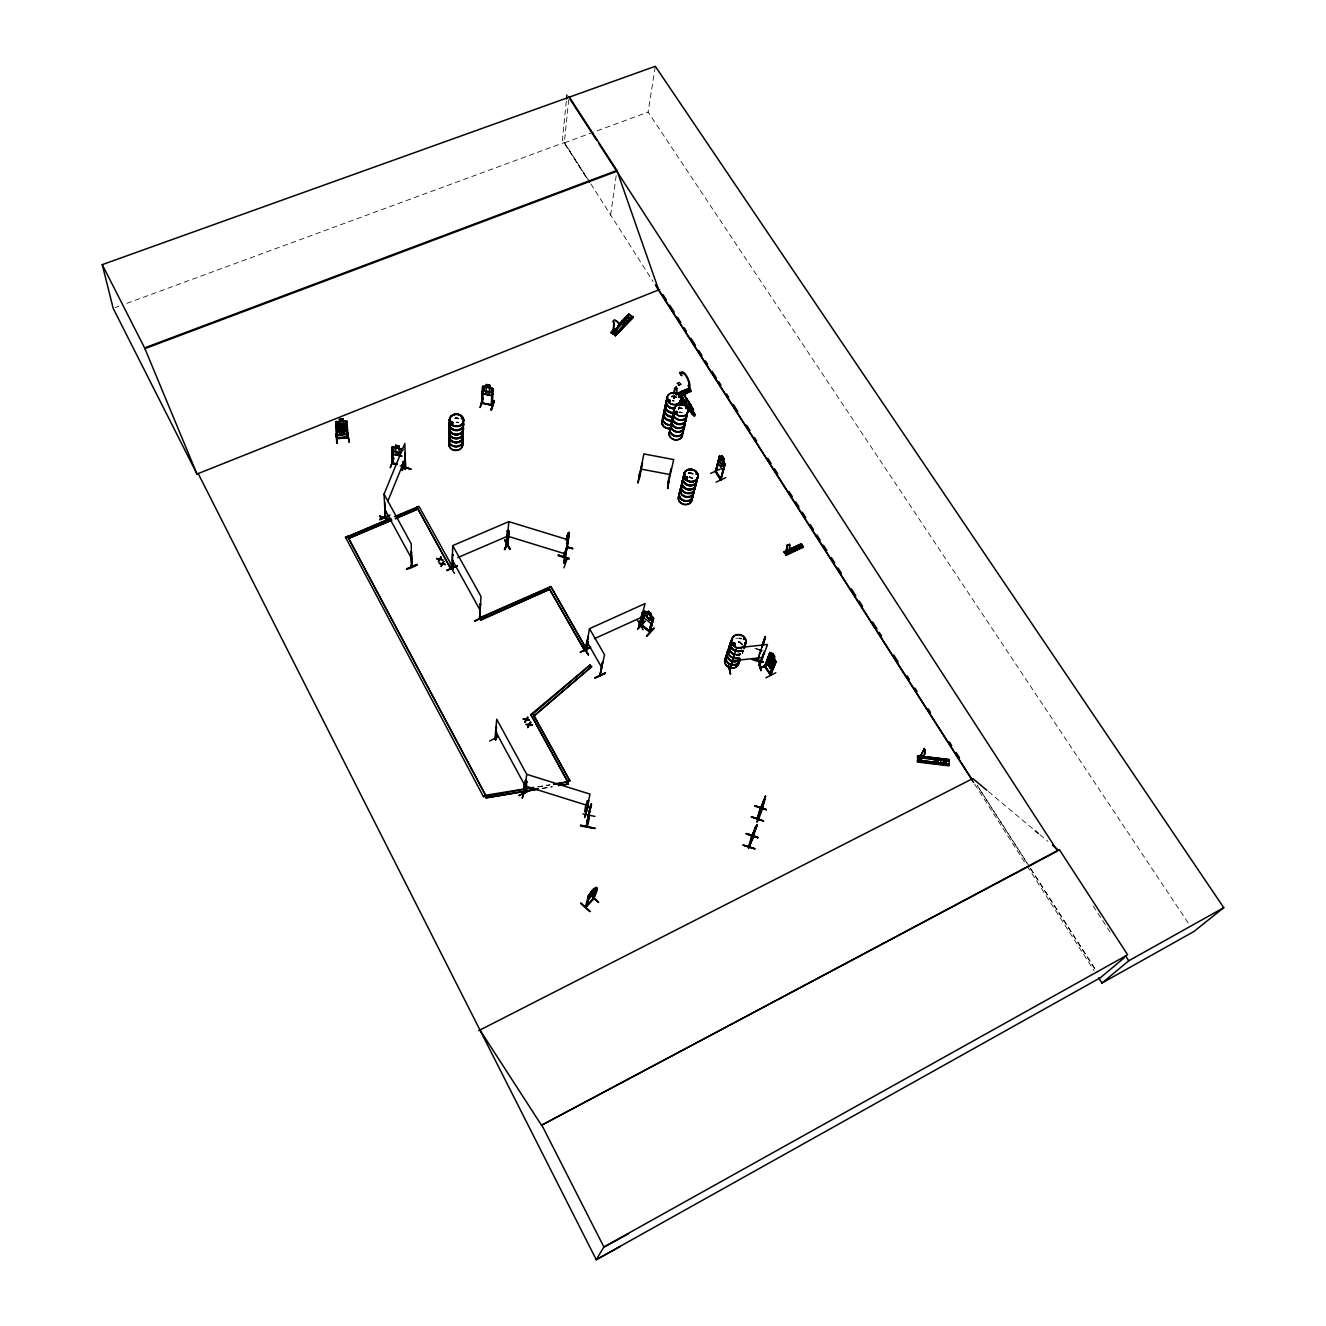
<?xml version="1.0" encoding="UTF-8"?>
<svg xmlns="http://www.w3.org/2000/svg" width="1326" height="1326" viewBox="0 0 1326 1326"><rect width="100%" height="100%" fill="white"/><g stroke="black" fill="none" stroke-linecap="round" stroke-linejoin="round"><path stroke-width="0.75" stroke-dasharray="5 3.75" d="M673.409 396.259L673.393 397.319L673.625 396.142M566.285 101.157L562.423 140.142L589.639 182.491L564.329 142.893L568.904 97.428M610.623 215.226L616.524 173.275M742.477 653.619L742.461 650.072M1188.162 922.929L648.116 112.08L655.293 66.3M678.929 408.806L679.177 407.264A7.028 5.95 12.3 0 1 678.846 408.905M673.989 397.535C677.006 398.015 673.973 395.728 674.089 398.794M675.713 396.789L673.807 398.347M754.958 648.563L764.257 651.265M758.803 655.342L760.428 649.889L758.936 655.011M759.185 655.458L761.704 647.303M760.643 650.618L755.074 648.149L764.323 650.983M742.345 653.503L743.372 650.618L742.659 652.177A7.376 6.613 19.4 0 0 743.621 648.911M760.312 650.072L760.494 651.398M761.356 647.652L760.444 651.248M760.328 651.58L761.737 647.768M758.77 656.569L762.218 647.403M760.113 653.95L762.185 648.431M759.848 654.862L762.616 647.519M742.891 651.994L743.621 650.386A7.475 6.713 19.4 0 1 742.875 651.845M672.846 396.474L673.542 397.253M674.122 397.75L675.846 397.004M115.13 307.665L119.025 306.24M126.799 303.372L564.379 142.512L589.722 182.143M564.329 142.893L648.116 112.08M537.792 786.732L549.826 784.743M537.726 787.08L549.776 785.108M542.235 788.257L552.279 786.6M542.185 788.605L552.213 786.948M673.459 397.817L674.056 398.761M988.434 791.605L1033.683 829.496M1039.932 834.717L1047.739 841.248M741.682 643.574L742.875 645.082M1093.138 905.89L1110.939 933.338M1029.556 866.79L977.279 785.473L1029.39 866.889M1030.667 868.53L1095.193 968.892M674.072 394.982L675.597 397.336M673.525 394.717L675.332 397.502L673.343 394.833M672.183 395.629L673.989 398.413M1030.501 868.613L1097.05 972.555M590.832 183.866L653.055 281.543M974.66 784.114L1026.026 864.386M1027.153 866.127L1094.149 970.831M456.724 422.099A7.078 6.066 3.2 0 1 458.547 422.43M458.713 418.254A7.21 6.166 3.3 0 0 454.984 418.005A7.111 6.083 3.3 0 1 458.68 418.104M456.724 422.48A7.194 6.149 3.2 0 1 458.564 422.812M456.724 422.248A7.194 6.149 3.2 0 1 458.564 422.596M455 418.568A7.094 6.066 3.3 0 1 458.647 418.834M454.984 418.22A7.21 6.166 3.3 0 1 458.697 418.486M738.367 641.635A7.475 6.713 19.4 0 1 742.858 645.082A7.376 6.613 19.4 0 0 738.416 641.519M743.588 650.022A7.376 6.613 19.4 0 1 742.858 651.596M738.201 642.132A7.376 6.613 19.4 0 1 742.626 645.513M738.3 641.834A7.475 6.696 19.4 0 1 742.792 645.265M743.538 650.453A7.475 6.696 19.4 0 1 742.809 652.044M735.698 638.27A7.392 6.613 19.4 0 1 741.234 639.281M739.577 638.187A7.508 6.729 19.4 0 1 741.367 638.983M692.62 477.973A7.061 6.1 13.8 0 0 689.122 476.912A7.177 6.199 13.8 0 1 692.62 478.122M688.244 473.001A7.194 6.216 13.8 0 1 693.647 473.995M688.327 472.852A7.078 6.116 13.8 0 1 691.973 473.117M688.956 477.592A7.061 6.1 13.8 0 1 692.437 478.653M689.023 477.261A7.16 6.199 13.8 0 1 692.553 478.338M688.161 473.548A7.078 6.116 13.8 0 1 693.481 474.526M688.194 473.216A7.194 6.216 13.8 0 1 693.597 474.211M679.509 411.972A6.945 5.901 12.7 0 1 682.94 413.016M678.614 407.894A7.078 6 12.7 0 1 682.244 408.159M679.409 412.353A7.044 5.984 12.7 0 1 681.216 412.684M679.459 412.121A7.044 5.984 12.7 0 1 681.266 412.469M678.531 408.458A6.962 5.917 12.7 0 1 682.111 408.723M678.564 408.126A7.078 6 12.7 0 1 682.194 408.375M672.232 400.883A7.028 5.95 12.3 0 1 674.039 401.214M678.862 408.408A6.928 5.884 12.3 0 1 678.15 409.784M672.332 400.502A6.928 5.884 12.3 0 1 674.105 400.833M678.962 407.612A6.928 5.884 12.3 0 1 678.697 409.121M671.404 396.408A7.061 5.967 12.3 0 1 676.708 397.386M671.486 396.242A6.945 5.884 12.3 0 1 676.708 397.203M671.337 396.971A6.945 5.884 12.3 0 1 676.542 397.933M671.354 396.623A7.061 5.967 12.3 0 1 676.658 397.601M741.433 638.8A7.508 6.729 19.4 0 0 739.643 638.005A7.409 6.63 19.4 0 1 741.449 638.668"/><path stroke-width="1.5" d="M774.682 662.271L774.633 664.89L774.749 662.287L770.008 654.928M786.219 552.097L785.705 553.738L785.489 551.815L784.959 552.892M786.069 552.727L786.434 551.964M639.281 624.96L645.116 603.562L589.506 628.673L585.528 650.552L586.97 649.292L585.827 649.326M411.01 565.87L411.425 566.732M411.972 566.185L411.259 551.666L411.59 565.854M679.608 382.452L677.238 383.463L678.266 383.695M920.161 757.361L920.111 758.223L919.647 757.444M436.685 558.66L439.569 558.959L441.094 556.671L440.215 559.075L442.768 559.837L439.934 559.406L438.376 561.727L439.287 559.274L436.685 558.511L439.287 559.274M919.067 757.643L918.901 756.5L917.791 759.384L919.1 757.859M385.75 518.002L385.319 516.941M439.337 563.301L441.923 564.213L439.337 563.301L442.204 563.749L443.746 561.445L442.204 563.749M440.215 559.075L442.768 559.837M445.42 564.627L442.586 564.196L441.028 566.534L441.939 564.08M946.084 759.251L946.002 764.721M949.283 759.632L917.658 755.803L949.283 759.632L949.002 765.848L917.526 762.019L917.658 755.704L917.625 757.511M937.946 758.24L937.83 763.726M445.105 564.064L442.851 563.865L443.746 561.445M753.251 835.214L757.08 825.385L751.394 837.137L756.4 826.264M457.321 566.02L446.945 570.23M507.178 545.135L508.073 530.516L507.145 530.914L506.35 545.052M506.051 545.566L507.212 544.555M949.002 765.003L949.018 763.925L917.575 760.146L917.542 761.207L949.085 765.251L917.609 761.472L918.139 760.262L947.062 763.693M918.238 755.638L921.454 755.605L921.056 756.632L917.874 756.234L918.139 760.262M924.222 748.859L920.029 756.765L919.929 760.411C923.227 759.384 927.355 749.687 923.973 748.825M920.178 760.444L920.261 756.781L923.99 749.571M921.454 755.605L920.957 761.257M450.625 568.523L416.977 507.195L450.625 568.523L452.63 567.644M452.332 568.208L452.348 567.71M568.241 539.864L508.819 521.632L452.696 545.616L452.1 568.837L452.928 567.462L453.243 568.324M453.111 560.881L452.332 569.252M453.343 562.058L452.912 569.235L452.514 567.876M785.837 552.378L785.323 551.881M480.244 407.248L482.896 398.496M482.465 403.502L483.526 387.391L482.548 387.175L481.553 403.237L492.277 404.761L491.316 405.076M481.736 403.336L482.697 386.363L483.775 386.048L493.289 388.783L492.261 405.673M482.73 403.469L481.553 402.623M757.511 817.728C773.555 780.185 747.582 850.994 760.809 807.7M925.233 751.577L924.222 748.328M486.261 384.557L489.841 385.385L489.609 387.391L491.349 388.468L491.134 392.115L489.261 393.258L485.946 392.496L484.255 390.524L484.454 386.861L486.261 386.628L486.294 384.457L489.874 385.286L489.758 387.258M748.593 846.651C758.82 822.518 737.902 876.967 756.931 825.186M749.571 845.69L749.057 847.049L754.328 835.281M749.19 846.833L752.107 836.159L757.08 825.385M751.908 837.054L752.306 835.662M757.129 818.739L764.489 801.451M918.139 757.627L918.62 756.466L918.073 759.417M474.957 621.231L485.15 616.176M757.361 660.116L759.152 656.702M758.24 659.039L757.378 660.249M491.068 409.767L494.2 401.082L491.581 410.165M492.112 389.728L493.189 389.629L492.112 389.728L491.266 405.541L492.377 404.795M480.344 603.844L479.697 618.496L480.973 596.468L452.696 545.616M480.973 619.656L549.876 589.208L480.94 620.071L479.498 616.789L479.581 618.463M493.637 400.651L490.985 410.065L494.2 401.115M485.084 616.076L474.708 620.8M612.861 333.456L613.888 323.246A3.63 1.79 44.1 0 1 614.336 320.362A3.63 1.79 44.1 0 1 618.397 323.13A3.63 1.79 44.1 0 1 617.933 326.014L618.065 325.864A3.63 1.79 44.1 0 0 618.529 322.997A3.63 1.79 44.1 0 0 614.468 320.212A3.63 1.79 44.1 0 0 614.021 323.096L613.391 331.285L616.242 333.24M759.765 664.74L759.931 665.138M527.698 788.738L483.46 796.661L485.614 795.302L533.765 787.379M505.024 540.13L510.278 549.213L505.007 540.096M504.609 540.279L509.714 549.461M504.394 549.528L508.306 540.063L504.974 549.428M505.869 545.251L508.024 544.621L507.808 545.5L509.085 530.814L508.073 530.516L508.952 531.146L507.709 545.45M485.614 795.302L347.511 536.284L485.614 795.302L485.996 797.871L538.174 789.268M676.724 388.651L676.409 390.043L676.873 388.385M507.742 545.434L506.731 545.218L508.819 521.632M485.996 797.871L538.223 788.92M680.752 403.634L682.558 393.756M494.863 738.913L495.51 739.875L495.51 738.748M494.963 738.996L496.72 719.206L526.72 774.318L524.317 793.047C525.908 794.108 521.3 789.384 525.626 780.334M495.51 739.875L496.421 726.565L495.924 739.543M496.57 731.372L495.825 739.593L495.543 738.3M566.484 99.102L566.882 95.008M197.077 474.161L113.191 308.378L102.251 264.636L655.293 66.3L1223.749 907.664L1193.881 931.532L1101.972 983.047L1098.624 977.809M949.035 761.323L949.118 759.914M949.051 760.262L945.123 759.781M949.002 764.77L917.559 760.842M564.213 552.693L563.616 556.837L564.428 555.594M567.429 547.091L565.672 552.163M523.173 719.09L526.157 719.256L523.19 718.974M795.152 547.804L794.655 548.964L795.617 549.262M524.632 721.758L525.875 719.769M526.339 724.725L528.709 724.924L527.814 727.543L529.389 725.057L532.323 725.339L529.671 724.526M529.124 719.72L526.803 719.504L529.14 719.587M527.682 716.935L526.14 719.388M519.096 795.501L529.919 790.147M527.814 727.543L528.709 724.924M530.516 722.073L528.975 724.543L530.499 722.206M529.389 725.057L531.991 724.742M530.814 714.929L532.936 713.603L569.815 780.799L567.743 781.776L530.864 714.548L590.02 665.072L591.595 666.63L534.461 715.576L591.595 666.63M548.782 587.816L584.749 650.668L586.738 649.757L587.982 641.784M522.195 798.037L524.201 790.644M585.711 647.95L550.82 586.523L479.498 617.866M523.704 792.02C525.858 793.512 523.886 791.025 524.251 792.948M524.715 792.136L525.146 784.014M525.295 793.313L526.952 781.379M525.411 792.832L526.455 785.058M558.362 555.213L569.235 558.561L558.379 554.997M971.759 779.091L655.342 284.659L658.69 289.897L616.921 170.457L568.987 96.549M564.594 552.809L563.683 556.191M763.279 802.462L761.853 807.617L765.5 796.147L764.356 801.484M567.279 535.737L566.981 537.842M565.87 548.632L563.931 562.821L565.987 548.301L566.981 548.599L565.987 548.301M567.379 538.688L567.843 535.389M567.197 536.334L568.357 532.886L567.18 540.096M567.064 546.76L572.799 548.467L566.948 547.373L569.136 532.124L566.119 539.864M563.815 562.158C565.522 563.981 565.058 561.213 564.71 563.003L569.003 533.151L569.069 534.146M743.472 638.933L744.599 639.347M744.383 638.999L744.035 638.436M567.429 547.505L566.683 547.82M567.18 548.284L569.384 533.267M733.477 644.138L733.477 642.994M734.239 644.27L734.72 643.425L733.61 644.254M734.604 643.06L734.273 644.734M405.209 468.028L404.927 468.857L405.01 452.862L405.723 468.161L404.878 468.956L405.292 467.929M732.847 643.64L734.587 643.425M614.303 330.29L611.568 333.108L611.501 331.599L613.606 329.942L611.7 332.66L611.501 331.599M673.956 393.424L674.652 389.794A2.437 0.862 67.1 0 1 675.348 388.12L676.227 386.778M674.089 393.358L674.652 389.794M613.275 329.726L613.109 330.771L617.369 333.688L617.535 332.644L613.474 330.787M614.435 332.594C613.474 336.589 615.861 331.517 613.126 331.699M682.658 393.176C682.476 388.932 680.139 400.684 681.332 397.386M632.701 317.245L632.137 316.582L614.8 335.147C614.319 336.124 616.706 333.804 615.297 335.13L632.32 316.997L615.297 335.644L633.264 317.61L628.723 314.411M620.701 322.748L624.977 325.45M695.818 474.095L696.481 473.316M937.664 760.826L936.604 762.002M625.773 317.362L630.065 320.063M685.277 477.443L685.459 478.421M685.757 478.189L685.757 477.111M686.404 478.388L687.299 478.122M924.885 752.571L924.04 755.671M617.949 325.682L628.739 314.063L632.983 316.964L615.231 335.577M686.288 407.894L685.708 408.375M685.89 408.209L686.039 408.607M588.744 815.009L588.893 813.087M675.647 411.905L676.293 413.148L677.569 412.502M678.398 396.905L679.36 396.358M678.614 397.12L678.978 396.756M677.636 412.585L676.608 411.342M669.033 478.968L667.707 488.532L669.133 478.703M667.475 488.449L669.1 478.669M671.089 468.675L667.641 483.443M588.843 814.545L588.495 815.507L588.628 814.529M588.959 812.971L589.109 812.092M668.271 400.618L669.216 399.872M668.669 400.286L668.768 400.949M670.343 400.485L669.613 401.612L668.387 400.784M590.584 647.486L580.357 652.027M589.805 809.937L589.838 808.86L587.832 818.241M585.512 650.502C583.954 649.21 589.39 633.712 588.23 637.143L585.81 650.32L586.888 649.757L550.82 586.523M639.513 473.349L638.121 482.631M638.055 482.929L639.828 473.133M668.304 483.36L673.707 459.575L643.872 453.923L639.099 477.874M641.95 463.487L638.9 478.388M586.772 649.856L588.18 642.115M764.091 641.171L765.334 636.53L761.621 646.756M567.743 781.776L530.864 714.548M553.837 784.08L567.893 781.776L553.787 784.445M532.886 713.985L590.02 665.072M562.257 785.307L568.34 783.964L558.296 785.605M587.484 820.114L587.468 820.96L591.181 804.302M595.092 677.851L605.385 673.011L595.092 677.785M587.816 819.054L588.164 817.529M639.43 478.52L642.513 463.255M590.501 806.904L590.799 805.495M594.877 816.402L582.976 813.899M602.319 662.47L599.949 675.763L602.684 662.304M590.65 805.959L587.468 820.214L590.501 807.219L589.092 813.302M580.606 825.186C584.882 826.015 611.684 831.651 580.44 825.932M586.341 825.932C588.893 830.209 591.429 796.429 586.307 826.43L591.081 804.169L590.634 806.937M589.059 814.446L589.175 815.523M589.009 814.777L591.214 804.202M586.854 826.463L589.473 814.545M589.589 810.037L590.484 806.042M588.893 813.965L589.374 811.727M640.441 624.977L639.016 625.64L643.16 611.85L640.325 625.507M639.231 625.11L639.265 626.005L642.232 612.264M589.573 811.048L590.203 808.081M588.164 817.28L588.843 814.744M652.724 618.148L653.536 618.794L652.458 618.413L649.243 631.773M764.953 798.086L764.853 799.296M592.49 827.971L580.556 825.385M641.32 624.877L650.254 632.038L641.436 624.927M642.099 626.087L641.751 624.546M756.35 826.413L756.234 827.673M587.418 800.755C581.55 816.269 587.882 814.893 588.611 800.689L587.418 800.755L588.611 800.689M584.567 817.578L587.982 806.39L584.584 817.396M585.91 650.254L586.788 649.425M586.97 649.342L584.816 650.254M690.78 405.806L681.647 391.452L680.271 397.22L689.255 411.11L680.818 396.507L682.028 391.303L690.912 405.292L681.879 391.916M682.675 391.883L681.183 397.104M682.608 394.966L680.321 404.712L681.895 394.037L683.47 393.126M682.989 390.988L684.813 393.623M759.234 664.757L759.251 665.718M683.454 393.225L684.365 391.336L685.509 394.319L682.857 391.932M683.023 393.921L681.862 394.203L683.553 394.518L682.525 394.966M685.509 394.319L684.365 391.336M684.514 390.341L686.338 392.977M588.396 816.385L591.595 804.368M685.244 394.435L684.1 391.452M686.222 389.595L688.045 392.247M687.365 389.098L689.188 391.75M681.083 403.071L684.978 401.297L681.183 402.889M693.531 410.347L688.211 401.198L693.067 408.69L692.371 414.806L685.277 403.552L686.404 399.027L688.31 401.231L686.404 399.027M462.161 417.939L461.481 418.353M462.343 418.668L461.415 417.955M637.491 620.319L643.176 629.883M729.366 668.586L729.466 668.503M729.515 668.122L730.029 668.967L734.471 656.105M450.923 422.364L451.486 423.044M452.083 421.817L451.652 423.077M637.673 629.021L645.033 621.297L637.707 628.739M689.255 411.11L680.818 396.507M644.966 621.198L637.591 628.922M694.41 416.165L694.824 414.408L693.233 411.574L694.907 414.441L694.443 416.331L688.542 408.159L687.763 403.187L692.785 409.9L690.78 408.955L692.023 413.082L690.299 408.69L687.912 406.601L690.001 407.662L688.675 403.303L693.05 411.59M647.85 612.827L648.265 611.17L651.215 613.524L651.199 620.071L649.409 620.203L645.513 615.529L646.243 612.43L647.867 613.06L648.348 611.303M766.229 809.705L754.825 805.644L766.312 809.556M757.776 837.667L746.173 833.988M580.97 902.94L590.103 911.293M652.259 620.038C650.287 626.502 648.596 631.408 650.204 631.905M649.989 631.789L653.635 618.131L650.735 615.281M653.519 618.082L649.989 632.303L641.22 625.292L644.685 611.153L647.933 612.96M618.065 325.864L616.093 333.39L613.258 331.434M764.538 639.43L764.804 638.32M754.709 806.109L766.295 809.606M653.884 628.375L646.541 636.115L654.016 628.441M507.096 544.654L507.991 545.135M595.49 890.74L587.948 899.757C586.075 893.641 605.004 876.436 593.667 898.249L585.611 906.404M588.247 896.127L585.611 906.288M588.379 897.155L588.827 896.061L586.026 907.1M588.827 896.061L586.689 906.387L585.661 906.338M589.142 896.359L586.788 905.873M590.915 893.111L590.319 895.431L593.501 890.392L588.048 896.111M594.048 888.569L591.263 891.486L588.943 896.89L592.639 893.724L594.893 888.934L593.617 889.978L593.949 888.718L593.716 890.061L595.705 887.939M591.048 892.846L591.446 891.536M593.252 899.045L596.319 888.171L593.998 898.713M593.302 899.326L596.369 887.376M710.637 473.399L720.134 469.122M719.687 455.547L715.261 471.625L720.698 480.111L725.14 464.216L719.57 455.597L715.642 471.343L720.648 479.448M590.932 895.448L598.507 902.426L590.932 895.332M719.67 456.475L715.742 472.338L719.156 460.984M722.073 455.962L719.604 460.603L721.792 466.205L723.101 466.188L724.062 462.741L724.013 458.813L722.073 455.962L724.013 458.813M722.189 455.912L721.675 457.768M716.09 482.117L725.72 477.658M720.648 479.134L724.593 464.299M789.401 544.141L788.125 545.284A2.519 0.928 64.9 0 0 787.18 546.71L785.821 551.583L787.114 553.572L789.152 549.478A2.519 0.928 64.9 0 0 789.55 547.24L789.418 547.29A2.519 0.928 64.9 0 1 789.02 549.544L787.114 553.572M757.743 837.8L746.289 833.557L757.859 837.518M724.079 466.155L720.847 479.581M725.073 464.15L720.648 480.012M788.125 545.284L788.257 545.235A2.519 0.928 64.9 0 0 787.312 546.644L785.953 551.517L787.246 553.522M748.693 846.817L751.776 835.745M757.229 818.706L760.279 807.783M754.693 830.739L753.748 834.153L755.853 828.253M753.632 836.159L753.914 835.165M762.881 802.329L763.942 799.909L760.809 810.634M762.549 806.722L762.682 807.849M479.946 1030.02L541.522 1125.26L1059.375 849.618L1127.647 954.819L603.894 1246.987L596.252 1259.7L198.187 473.581L197.01 474.045L144.6 347.893L102.251 264.636M492.94 394.12L491.532 395.695M594.164 898.249L585.843 907.117L593.219 899.161M492.045 387.905L489.625 387.291M761.688 647.353L763.71 640.856M761.804 647.386L763.461 642.629M762.433 646.491L765.367 637.044M763.113 644.784L763.743 642.629M765.102 637.491L764.837 638.403M763.196 661.856C752.041 661.525 743.803 654.994 763.196 661.889M482.548 386.413L486.294 386.529M482.283 391.651L483.277 393.839L491.631 395.678L483.277 393.839M482.896 398.165L480.111 407.496M481.67 402.64L492.145 405.64M566.235 539.931L566.882 537.759M743.124 844.977L754.792 848.59M751.709 816.882C787.743 829.396 726.963 808.628 763.179 820.761M763.08 662.238L751.975 658.74L763.179 661.956M403.154 465.89L402.109 464.68M403.154 461.697L403.237 465.84L402.242 465.26M404.761 462.973L401.828 470.399L404.148 462.542M404.314 462.84L401.877 470.117M402.424 470.515L404.712 462.94M401.645 448.52C407.016 450.79 388.816 446 393.209 446.63M401.944 450.061L402.839 450.625M393.292 454.288L401.828 456.144L393.292 454.288L392.148 452.05L393.408 454.138M393.805 458.116L390.258 467.713L393.706 458.348M393.258 463.586L392.397 463.321L392.131 447.028M393.076 448.006L391.966 448.105L393.076 448.006L393.242 463.636L397.004 463.652M762.947 644.734L763.627 642.53M569.069 559.058L558.18 555.677M764.422 801.037L763.196 805.247M683.437 394.601L682.708 393.093M681.133 404.215L682.807 393.756M600.048 675.05L604.557 654.779L589.506 628.673M762.715 644.27L763.677 641.32M525.892 781.064L526.836 781.776M522.345 798.119L525.394 788.804M563.948 567.843L567.279 558.229M762.781 803.556L763.776 800.672M754.196 831.816L755.207 828.916M730.013 668.884L736.643 647.85L767.522 644.486L759.682 665.635M729.565 668.984L734.389 655.724M563.649 556.738L563.948 555.876M565.307 552.047L566.666 547.97M728.405 665.238L730.477 674.056L729.118 666.746M568.241 532.853L567.23 536.069M566.55 543.295L568.324 536.831M504.875 549.66L508.438 539.848M784.346 552.362L786.185 551.268M786.069 554.616L803.341 546.942L801.434 543.859L784.047 551.914L784.677 552.909L801.865 544.92L801.202 543.909L784.296 552.296M789.418 547.29L789.865 544.969M787.826 553.804L787.926 554.152M770.837 652.84L776.025 661.823L770.588 675.464C766.992 671.702 778.047 661.376 775.014 661.823M770.157 674.056L770.97 675.232L770.323 674.238M765.135 665.387C764.257 667.359 766.693 669.182 770.522 675.365M763.677 640.955L765.334 636.53M799.661 544.787L801.633 547.638M762.002 646.873L765.483 637.624M757.345 660.348L758.77 656.569M801.434 543.859L784.031 551.881M803.324 546.958L785.605 554.318L803.341 546.942L786.252 555.312M763.975 652.508L759.118 665.669L764.058 652.873M759.815 668.37L769.61 663.481L759.914 668.105M760.826 670.691L758.704 659.884L760.958 670.442M764.572 666.249L769.975 652.409L770.854 652.939M765.069 666.017L770.041 652.541M764.986 666.912L765.251 665.553M765.052 666.879L769.909 653.154L770.124 654.182M768.119 664.972L770.224 668.039L768.119 664.972L768.135 661.326L769.279 658.392L770.771 658.674L773.157 664.425L772.014 667.359L770.804 666.315L770.075 667.923M772.726 653.436L772.097 655.027L770.936 654.149L769.776 657.116L772.163 662.867L773.671 663.182L774.865 656.519L772.843 653.386L772.213 654.978M768.318 664.972L768.931 663.414L767.058 659.685M769.61 663.481L759.781 668.238M613.374 332.428L614.634 331.168M614.004 331.898C613.209 334.55 615.231 329.693 614.419 332.196M765.848 677.835L775.793 672.746M770.124 668.089L770.804 666.315L773.075 669.033M405.292 468.973L405.657 467.481M769.992 674.636L774.649 663.464M770.356 675.315L775.959 661.74M405.375 452.962L404.662 453.691M384.739 502.372L385.435 518.814L385.435 509.963M682.128 392.363L681.597 391.485L682.028 392.927M387.64 501.609L405.11 458.862M385.336 518.798L384.043 494.117L404.844 443.431L405.441 468.907M572.65 548.865L567.213 547.041M720.797 479.482L720.648 478.471M795.948 549.196L794.92 547.97M765.632 796.197L760.378 809.175M759.897 809.175L765.4 798.086M760.328 809.192L765.268 796.976M764.804 799.462L765.367 797.871M762.351 805.81L763.527 803.241M757.908 817.86L762.947 806.854M757.03 824.507L751.61 836.126M336.705 437.812L347.976 436.718M336.754 438.376L337.881 438.044M935.062 760.328L936.057 759.45L937.432 760.312M680.404 396.789L689.57 410.961M687.183 478.355L686.835 477.559M675.945 412.088L676.243 412.751M677.155 412.601L676.161 412.452M669.912 401.032L669.68 401.214M594.247 892.895L595.391 890.823M336.058 426.773L337.268 424.668L336.174 426.757M346.053 428.165L347.296 426.193M592.821 899.011L593.849 897.785M593.236 899.326L594.098 898.232M765.566 666.879L767.141 659.768L769.925 652.591L770.737 652.989M524.98 722.388L526.555 719.902L529.488 720.184M940.681 758.754L940.681 764.074M943.863 759.135L943.863 764.456M526.803 719.504L528.03 717.565M529.654 724.659L530.881 722.72M336.787 443.365L336.158 433.42L337.301 443.033M622.822 322.235L623.021 323.809M721.178 479.432L716.289 471.841M346.998 437.199L348.009 437.05M580.556 903.387L589.755 911.658M613.374 332.213L614.402 331.135M613.573 332.146L613.905 332.859M600.346 675.531L599.7 675.299M1059.375 849.618L1058.662 850.397L1052.413 845.176M615.844 333.688L630.43 318.025M615.33 335.66L632.983 316.964M614.966 328.434L610.971 332.71L615.612 335.577M618.993 324.207L628.739 314.063M611.269 332.76L614.004 329.826M618.198 325.997L627.662 316.152M627.828 316.268L612.181 333.373M628.391 316.665L612.397 333.688L628.491 316.715M614.037 332.743L613.822 331.914M598.507 902.426L589.755 893.707M686.719 478.255L686.487 476.979M653.983 628.11L646.674 636.182M641.817 624.645L642.364 625.739M642.48 625.259L642.215 626.071L644.734 611.767M652.641 616.805L644.685 611.153L641.37 625.474M652.525 622.557L651.033 623.469L644.138 617.966L643.624 615.612M591.363 891.586L594.147 888.669M596.65 888.47L595.556 888.984M668.785 400.386L670.127 400.104M338.147 428.016L339.904 426.292L343.384 425.944L345.373 427.303L345.622 431.049L343.882 432.74L340.401 433.055L338.428 431.712L338.147 428.016L339.986 427.32L339.572 421.751L343.069 421.403L343.467 427.005L345.373 427.469M462.293 418.585L461.481 418.817M450.774 421.95L452.812 422.563M452.564 422.928L450.774 422.795M1124.117 957.886L1100.381 977.743L596.252 1259.7L620.22 1246.506M1101.972 983.047L1128.741 960.786L1223.749 907.664M722.504 469.901L723.664 469.205M723.764 469.155L722.537 470.034L718.294 463.271L718.327 460.503L718.46 463.238M336.837 421.303L335.693 422.099L346.931 420.906L347.992 437.679L336.821 438.757L335.809 422.016L336.572 431.878M339.854 427.27L338.445 427.303L341.113 429.259L338.926 431.679L341.959 429.624L345.141 431.066L342.655 429.11L344.942 426.591L341.843 428.779L339.721 427.171L336.158 428.199M448.868 564.279L454.47 573.313M734.753 644.386L732.98 643.839M582.876 645.116L588.429 654.878L583.291 647.154M588.296 654.911L583.755 646.906M585.23 811.529L586.225 811.877L585.131 811.678M392.612 462.426L393.474 462.675M392.629 462.973L397.004 464.05M685.476 477.062L685.658 477.476A7.177 6.199 13.8 0 1 687.233 477.128M685.525 478.321L686.967 478.421M650.983 623.353L652.442 622.474M603.661 1247.368L628.623 1233.661M541.522 1125.26L1057.551 850.977L598.987 143.805M478.686 1030.667L972.836 778.544L986.875 790.296M772.097 668.652L767.439 661.392M774.235 666.116L772.925 666.597L768.218 659.271L768.218 656.735M775.428 660.215L776.025 661.823M519.146 795.55L529.936 790.429M526.14 781.263L525.245 780.517M567.81 781.428L569.898 780.434M498.377 736.46L489.659 741.019M801.766 544.555L784.71 552.942M784.66 552.876L801.832 544.903M785.854 554.699L803.009 546.677M595.076 678.083L605.369 673.243M639.447 625.922L640.226 625.491L639.099 625.292M642.43 612.595L643.359 612.181M594.413 638.684L641.917 617.12M344.08 433.751L340.351 434.016L344.08 433.751L343.799 431.696L345.605 430.867M614.568 331.301L613.772 332.478M480.824 604.706L479.979 604.01M623.005 322.235L624.181 322.152M624.198 323.992L624.48 322.135M550.771 586.937L479.929 618.231L480.94 620.071M457.056 565.522L446.978 570.561M446.928 570.429L457.321 565.705M506.084 544.588L506.88 544.273M506.25 545.019L506.93 544.721M453.277 555.064L452.448 554.384L452.547 569.401L452.282 568.29M508.272 530.831L507.145 530.914M406.568 568.887C426.972 559.506 413.579 567.992 406.618 569.185M406.535 569.086L417.027 564.578M411.723 552.511L410.894 551.831M675.763 393.988L689.106 388.236L690.597 388.949L689.835 387.756A9.381 3.348 67.3 0 0 686.354 375.54A9.381 3.348 67.3 0 0 680.603 373.435L679.84 372.258L680.686 375.125L682.045 375.689L681.282 374.496A7.84 2.785 67.3 0 1 686.089 376.252A7.84 2.785 67.3 0 1 688.99 386.446L688.227 385.269L689.188 388.733M675.995 394.336L689.072 388.468M676.028 394.386L689.421 388.916L676.343 394.883M676.243 394.618L689.421 388.916M679.326 395.761L690.647 390.971M679.442 395.944L690.896 391.004L679.608 396.093M681.597 395.546L690.863 391.203L679.094 395.38L690.531 390.59L690.995 391.501M679.94 404.645L685.592 402.242L679.956 405.043M679.873 404.977L685.608 402.308M680.172 405.441L685.807 402.971L682.658 397.8M457.818 557.583L507.609 536.168L566.185 554.169M450.625 568.092L452.647 567.213L418.983 506.35L394.452 516.626M676.21 392.479L676.343 392.43A2.437 0.862 67.1 0 0 676.542 389.993M682.525 397.899L686.271 402.706M680.851 402.772L684.647 401.148M389.977 515.035L379.601 519.444L388.568 516.245M379.833 519.809L388.501 515.963M685.277 403.552L686.885 406.916M390.706 518.648L345.489 537.594L390.689 518.201M396.341 516.295L416.977 507.643M391.651 519.958L348.489 538.505L391.667 520.422M395.413 518.383L417.939 508.952L395.43 518.847M197.01 474.045L659.702 289.499M768.599 655.492L770.041 655.061M144.783 348.688L616.805 171.303M144.6 347.893L616.921 170.457M772.892 666.481L774.285 665.95M733.411 642.762L734.786 643.011M744.35 639.447L743.488 639.281M337.202 443.332L336.124 433.42M346.948 436.768L347.047 437.762M676.442 411.425L676.84 411.458M669.845 401.413L668.851 401.33M732.118 660.845L762.566 657.514M340.285 431.398L343.749 431.049L343.5 427.486L340.02 427.834L340.285 431.53L343.766 431.215M337.848 432.276L346.401 431.431M340.351 432.143L336.439 431.812L337.815 432.342M343.815 431.795L347.594 430.701L345.97 423.756L337.185 424.618L345.97 423.756M349.202 442.155L347.478 432.326L349.235 442.155M336.688 422.745L335.66 422.845M345.804 421.867L346.848 421.767M339.688 425.248L343.318 425.016M336.091 427.287L337.384 429.077L346.136 428.116L345.854 422.198M342.986 418.635L339.241 418.999L339.522 421.104L337.699 421.933L337.964 425.547L339.953 426.889L343.434 426.558L345.191 424.834L344.942 421.237L343.02 420.756L343.003 418.734M347.362 427.27L343.583 426.939M337.301 427.502L347.246 427.303M340.02 427.966L343.517 427.652M346.567 434.398L337.865 435.21L336.555 433.32L337.948 435.127L346.467 434.248L347.71 432.392M339.705 425.348L343.451 425.016M629.27 314.925L612.098 333.323L611.319 332.776M936.686 761.886L935.128 760.826M337.749 438.177L336.738 423.077M765.003 665.95L770.389 673.906M715.725 470.713L716.289 471.559L715.825 470.813M481.885 402.308L482.631 402.474M347.777 437.249L336.738 438.144M525.991 724.245L528.991 724.41M564.031 561.76C566.633 562.589 562.788 561.113 563.964 562.771M921.57 756.914L941.211 759.433M921.553 757.279L947.079 760.494M917.741 757.03L949.167 760.842M921.537 757.975L947.079 761.207M918.122 760.693L921.321 761.091M640.823 469.039L670.243 474.609M411.474 566.285L411.259 543.875L384.043 494.117M411.474 566.782L411.06 565.572M482.449 387.49L483.426 387.706M481.736 402.905L492.261 405.242M395.678 445.42L399.093 446.216M392.397 463.321L396.905 464.382M402.126 465.592L403.121 465.807L403.054 462.012M338.428 431.58L340.334 432.027L340.368 434.116M936.322 759.566L937.233 760.047M936.355 761.886L935.443 761.422M400.319 465.857L411.043 469.072L401.844 466.885M401.911 466.603L410.861 469.238M564.843 562.986L563.865 562.688L564.959 562.655M388.485 519.676L379.634 516.129L390.49 519.693M585.86 812.324L585.048 811.098L586.009 812.241L590.037 794.125L526.72 774.318M754.56 833.706L753.98 835.479M746.289 833.573L757.908 837.203M587.517 805.495L525.162 785.97L495.609 731.538M690.713 391.071L688.89 388.303L689.503 389.264M403.22 464.945L402.027 465.061M666.414 413.861L665.735 412.85M802.959 546.362L803.407 547.29M785.97 554.865L784.246 551.981M623.054 323.643L624.844 322.549M613.01 333.29L614.319 334.185M401.563 448.685L402.789 449.597M392.297 463.354L391.999 446.961M642.546 625.474L650.37 631.557M1035.241 830.805L1038.374 833.408M594.413 892.962L587.948 899.757M589.937 665.47L591.529 667.028M532.936 713.603L534.511 715.195M715.791 471.691L715.394 470.863L720.996 479.83M336.207 427.154L337.484 429.011M345.871 423.823L347.263 425.663M570.014 99.135L596.75 140.374M1125.409 955.648L1128.741 960.786M681.299 391.584L683.072 394.502M785.108 552.826L785.705 553.738M682.293 393.872L682.89 394.8M682.592 397.568L685.874 402.607M663.033 294.72L666.381 299.941M669.729 305.162L674.188 312.124M677.52 317.345L680.868 322.566M684.216 327.787L686.437 331.268M690.896 338.229L695.354 345.191M698.703 350.412L702.034 355.633M705.382 360.854L707.62 364.335M712.079 371.297L716.521 378.258M718.758 381.739L720.979 385.22M726.565 393.921L728.786 397.402M733.245 404.364L737.704 411.325M746.621 425.248L749.952 430.469M754.411 437.431L756.649 440.912M767.787 458.315L771.135 463.536M774.467 468.758L777.815 473.979M788.953 491.382L792.302 496.604M795.65 501.825L798.998 507.046M802.329 512.267L805.678 517.488M810.136 524.45L813.484 529.671M816.816 534.892L820.164 540.113M823.512 545.334L826.844 550.555M831.303 557.517L834.651 562.738M837.999 567.959L841.33 573.18M851.358 588.843L855.817 595.805M859.165 601.026L862.513 606.247M872.541 621.911L877 628.872M879.221 632.353L881.458 635.834M893.707 654.978L898.166 661.939M907.083 675.862L909.305 679.343M914.89 688.045L917.111 691.526M928.25 708.929L930.487 712.41M949.433 741.996L951.654 745.477M956.112 752.439L959.46 757.66M657.53 288.521L973.549 782.373M764.804 665.768L770.854 675.067M590.435 647.32L580.324 652.293M789.434 544.456L789.832 545.334M587.103 641.999L601.905 667.807M676.26 387.059L676.741 388.452M549.809 589.622L584.749 650.668M452.282 559.953L480.128 610.225M533.881 715.791L569.815 780.799M384.606 509.035L411.425 558.263M345.456 537.146L483.46 796.661M541.654 1124.746L603.894 1246.987M686.951 477.327L687.249 477.575A7.061 6.116 13.8 0 0 685.443 478.156M411.889 566.517L411.259 551.666M643.806 615.595L644.303 617.883M567.893 781.776L568.274 784.312M729.018 666.945L730.477 674.056M346.616 433.503L346.799 437.729M462.476 429.624A7.061 6.05 3.2 0 1 460.321 437.149A7.061 6.05 3.2 0 1 451.288 436.503A7.061 6.05 3.2 0 1 450.293 428.762M462.625 425.547A7.094 6.066 3.2 0 1 460.47 433.105A7.094 6.066 3.2 0 1 451.37 432.458A7.094 6.066 3.2 0 1 450.376 424.668M451.602 423.508A7.094 6.066 3.2 0 1 453.144 422.646M461.663 424.403A7.194 6.149 3.2 0 1 461.465 432.724A7.194 6.149 3.2 0 1 451.768 433.121A7.194 6.149 3.2 0 1 450.293 424.884M451.536 423.69A7.194 6.149 3.2 0 1 453.094 422.828M463.354 423.458A7.111 6.083 3.3 0 1 455 430.502A7.111 6.083 3.3 0 1 450.475 421.071M463.371 422.729A7.127 6.083 3.3 0 1 455.017 429.773A7.127 6.083 3.3 0 1 450.492 420.342M462.608 426.259A7.094 6.066 3.2 0 1 460.454 433.817A7.094 6.066 3.2 0 1 451.354 433.171A7.094 6.066 3.2 0 1 450.359 425.397M461.647 424.618A7.194 6.149 3.2 0 1 461.448 432.939A7.194 6.149 3.2 0 1 451.768 433.353A7.194 6.149 3.2 0 1 450.293 425.099M463.454 423.193A7.21 6.166 3.3 0 1 454.984 430.337A7.21 6.166 3.3 0 1 450.392 420.773M463.47 422.961A7.21 6.166 3.3 0 1 455 430.105A7.21 6.166 3.3 0 1 450.392 420.557M462.492 429.856A7.078 6.066 3.2 0 1 460.337 437.398A7.078 6.066 3.2 0 1 451.254 436.768A7.078 6.066 3.2 0 1 450.26 428.994M462.442 430.254A7.044 6.033 3.2 0 1 460.304 437.779A7.044 6.033 3.2 0 1 451.271 437.132A7.044 6.033 3.2 0 1 450.276 429.392M462.045 441.674A6.978 6 3.1 0 1 459.923 449.149A6.978 6 3.1 0 1 450.973 448.52A6.978 6 3.1 0 1 449.995 440.829M462.326 434.166A7.044 6.033 3.2 0 1 460.188 441.691A7.044 6.033 3.2 0 1 451.155 441.044A7.044 6.033 3.2 0 1 450.177 433.32M462.343 433.453A7.044 6.033 3.2 0 1 460.205 440.978A7.044 6.033 3.2 0 1 451.171 440.348A7.044 6.033 3.2 0 1 450.194 432.608M462.277 438.11A7.111 6.1 3.1 0 1 460.105 445.718A7.111 6.1 3.1 0 1 450.989 445.072A7.111 6.1 3.1 0 1 449.995 437.249M462.277 437.895A7.111 6.116 3.1 0 1 460.122 445.503A7.111 6.116 3.1 0 1 450.989 444.856A7.111 6.116 3.1 0 1 449.995 437.033M462.194 437.679A7.011 6.033 3.1 0 1 460.072 445.188A7.011 6.033 3.1 0 1 451.072 444.558A7.011 6.033 3.1 0 1 450.078 436.834M462.426 433.884A7.144 6.116 3.2 0 1 460.255 441.508A7.144 6.116 3.2 0 1 451.089 440.862A7.144 6.116 3.2 0 1 450.094 433.022M462.426 433.668A7.144 6.116 3.2 0 1 460.255 441.293A7.144 6.116 3.2 0 1 451.105 440.646A7.144 6.116 3.2 0 1 450.094 432.806M462.061 441.906A6.995 6.017 3.1 0 1 459.94 449.398A6.995 6.017 3.1 0 1 450.956 448.768A6.995 6.017 3.1 0 1 449.978 441.061M740.107 654.348A7.475 6.696 19.4 0 1 736.394 655.027A7.376 6.613 19.4 0 0 739.974 654.48M731.173 643.127A7.475 6.696 19.4 0 0 734.488 654.679A7.376 6.613 19.4 0 1 731.173 643.408M738.913 657.514A7.359 6.613 19.5 0 1 735.267 658.177M733.377 657.829A7.359 6.613 19.5 0 1 730.129 646.458M733.377 644.933A7.359 6.613 19.5 0 1 735.267 644.817M741.383 650.751A7.508 6.729 19.4 0 1 737.67 651.431M732.416 639.497A7.508 6.729 19.4 0 0 735.731 651.083A7.508 6.729 19.4 0 1 732.482 639.314M744.831 643.325A7.508 6.729 19.4 0 1 744.101 648.431M740.19 653.884A7.376 6.613 19.4 0 1 736.543 654.547M734.654 654.199A7.376 6.613 19.4 0 1 731.372 642.795M741.251 650.884A7.409 6.63 19.4 0 1 737.587 651.547M735.698 651.215A7.409 6.63 19.4 0 1 732.416 639.778M744.648 643.541A7.409 6.63 19.4 0 1 744.665 647.022M740.173 654.166A7.475 6.713 19.4 0 1 736.46 654.845M734.554 654.497A7.475 6.713 19.4 0 1 731.239 642.944M741.449 650.569A7.508 6.729 19.4 0 1 737.72 651.248M744.897 643.127A7.508 6.729 19.4 0 1 744.168 648.248M741.466 650.27A7.409 6.63 19.4 0 1 737.803 650.95M735.897 650.602A7.409 6.63 19.4 0 1 732.615 639.165M744.864 642.944A7.409 6.63 19.4 0 1 744.88 646.408M740.173 658.856A7.392 6.647 19.5 0 1 734.123 665.105A7.392 6.647 19.5 0 1 725.985 660.282A7.392 6.647 19.5 0 1 729.217 652.359M740.007 659.055A7.293 6.547 19.6 0 1 730.029 664.558A7.293 6.547 19.6 0 1 727.692 653.602M738.797 657.779A7.326 6.58 19.5 0 1 735.168 658.442M733.278 658.11A7.326 6.58 19.5 0 1 730.046 646.773M733.295 645.248A7.326 6.58 19.5 0 1 735.168 645.149M739.013 661.873A7.276 6.547 19.6 0 1 729.93 667.707A7.276 6.547 19.6 0 1 725.571 657.729A7.276 6.547 19.6 0 0 730.825 668.055A7.276 6.547 19.6 0 0 738.715 660.265M739.295 659.95A7.426 6.663 19.5 0 1 728.902 659.32A7.426 6.663 19.5 0 1 728.902 649.773M739.146 660.083A7.326 6.58 19.5 0 1 728.902 659.453A7.326 6.58 19.5 0 1 728.902 650.055M739.361 659.768A7.426 6.663 19.5 0 1 728.969 659.138A7.426 6.663 19.5 0 1 728.969 649.591M739.361 659.503A7.326 6.58 19.5 0 1 728.471 658.177A7.326 6.58 19.5 0 1 730.609 648.497M739.974 660.166A7.293 6.564 19.5 0 1 730.228 663.978A7.293 6.564 19.5 0 1 726.747 654.315M695.669 482.598A7.061 6.116 13.8 0 1 691.774 489.509A7.061 6.116 13.8 0 1 683.089 486.857A7.061 6.116 13.8 0 1 683.984 479.034M695.835 482.349A7.16 6.199 13.8 0 1 691.874 489.344A7.16 6.199 13.8 0 1 683.056 486.659A7.16 6.199 13.8 0 1 683.967 478.736M685.459 477.841A7.16 6.199 13.8 0 1 687.183 477.343M694.841 485.88A7.061 6.1 13.8 0 1 687.067 493.04A7.061 6.1 13.8 0 1 682.028 483.509M696.879 478.238A7.194 6.216 13.8 0 1 692.918 485.266A7.194 6.216 13.8 0 1 684.067 482.565A7.194 6.216 13.8 0 1 684.978 474.609M695.172 480.377A7.078 6.116 13.8 0 1 693.515 488.067A7.078 6.116 13.8 0 1 684.481 487.438A7.078 6.116 13.8 0 1 683.006 479.548M684.15 478.338A7.078 6.116 13.8 0 1 687.316 476.979M696.73 478.487A7.094 6.133 13.8 0 1 692.818 485.415A7.094 6.133 13.8 0 1 684.083 482.763A7.094 6.133 13.8 0 1 684.978 474.907M695.189 480.576A7.177 6.199 13.8 0 1 693.017 488.664A7.177 6.199 13.8 0 1 683.487 486.907A7.177 6.199 13.8 0 1 684.017 478.52M696.929 478.023A7.194 6.216 13.8 0 1 692.968 485.051A7.194 6.216 13.8 0 1 684.117 482.349A7.194 6.216 13.8 0 1 685.028 474.393M696.896 477.791A7.094 6.133 13.8 0 1 693.001 484.719A7.094 6.133 13.8 0 1 684.266 482.067A7.094 6.133 13.8 0 1 685.161 474.211M694.774 486.178A7.061 6.1 13.8 0 1 686.984 493.355A7.061 6.1 13.8 0 1 681.962 483.824M692.868 493.885A7.094 6.149 13.8 0 1 688.956 500.847A7.094 6.149 13.8 0 1 680.238 498.195A7.094 6.149 13.8 0 1 681.15 490.305M692.934 495.725A6.995 6.066 13.8 0 1 683.271 500.731A6.995 6.066 13.8 0 1 681.15 490.603M694.691 486.393A7.028 6.083 13.8 0 1 686.951 493.521A7.028 6.083 13.8 0 1 681.929 484.04M691.907 497.267A6.962 6.033 13.8 0 1 684.233 504.344A6.962 6.033 13.8 0 1 679.277 494.93M694.128 491.482A7.111 6.166 13.8 0 1 684.282 496.554A7.011 6.083 13.8 0 1 682.144 486.576M682.128 486.277A7.111 6.166 13.8 0 0 684.282 496.554A7.011 6.083 13.8 0 0 693.962 491.714M692.885 493.471A6.995 6.066 13.8 0 1 689.039 500.333A6.995 6.066 13.8 0 1 680.42 497.698A6.995 6.066 13.8 0 1 681.315 489.94M694.144 491.034A7.028 6.083 13.8 0 1 684.431 496.04A7.028 6.083 13.8 0 1 682.31 485.896M691.194 495.957A6.978 6.066 13.8 0 1 689.553 503.582A6.978 6.066 13.8 0 1 680.636 502.968A6.978 6.066 13.8 0 1 679.21 495.145M686.106 417.292A7.044 5.984 12.7 0 1 682.194 424.038A7.044 5.984 12.7 0 1 673.525 421.419A7.044 5.984 12.7 0 1 674.437 413.762M686.172 419.099A6.945 5.901 12.7 0 1 678.266 424.453A6.945 5.901 12.7 0 1 672.614 416.596M673.343 415.22A6.945 5.901 12.7 0 1 674.453 414.06M685.161 420.972A6.945 5.901 12.7 0 1 677.487 427.867A6.945 5.901 12.7 0 1 672.564 418.651M686.122 416.828A6.962 5.917 12.7 0 1 682.26 423.508A6.962 5.917 12.7 0 1 673.707 420.906A6.962 5.917 12.7 0 1 674.619 413.347M686.155 417.077A7.044 5.984 12.7 0 1 682.244 423.823A7.044 5.984 12.7 0 1 673.575 421.204A7.044 5.984 12.7 0 1 674.486 413.53M686.951 413.264A6.978 5.917 12.7 0 1 679.244 420.176A6.978 5.917 12.7 0 1 674.288 410.927M687.15 412.784A7.078 6 12.7 0 1 679.343 419.795A7.078 6 12.7 0 1 674.304 410.397M687.1 412.999A7.078 6 12.7 0 1 679.277 420.01A7.078 6 12.7 0 1 674.254 410.629M683.503 430.9A6.978 5.95 12.7 0 1 673.84 435.757A6.978 5.95 12.7 0 1 671.768 425.845M683.155 429.591A6.879 5.868 12.7 0 1 676.442 436.552A6.879 5.868 12.7 0 1 669.962 428.663M670.674 427.287A6.879 5.868 12.7 0 1 671.768 426.143M685.012 421.502A6.912 5.884 12.7 0 1 679.177 428.497A6.912 5.884 12.7 0 1 671.503 422.082M671.768 420.557A6.912 5.884 12.7 0 1 672.464 419.182M682.376 432.939A6.862 5.868 12.7 0 1 674.785 439.801A6.862 5.868 12.7 0 1 669.879 430.784A6.862 5.868 12.7 0 0 674.785 439.801A6.862 5.868 12.7 0 0 682.343 433.088M683.52 430.436A6.879 5.868 12.7 0 1 673.989 435.226A6.879 5.868 12.7 0 1 671.934 425.447M684.266 425.132A6.995 5.967 12.7 0 1 676.542 432.11A6.995 5.967 12.7 0 1 671.569 422.795M684.282 424.685A6.912 5.884 12.7 0 1 676.658 431.563A6.912 5.884 12.7 0 1 671.752 422.381M684.332 424.917A6.995 5.967 12.7 0 1 676.591 431.895A6.995 5.967 12.7 0 1 671.619 422.58M673.028 416.281A6.895 5.851 12.3 0 1 666.414 414.292A6.895 5.851 12.3 0 1 664.757 408.474M665.47 407.099A6.895 5.851 12.3 0 1 666.58 405.971M664.641 408.872A6.912 5.868 12.3 0 0 666.315 414.723A6.912 5.868 12.3 0 0 672.928 416.729A6.912 5.868 12.3 0 1 665.238 413.43A6.912 5.868 12.3 0 1 666.464 406.369A6.912 5.868 12.3 0 0 665.354 407.513M668.188 397.949A7.061 5.967 12.3 0 0 666.945 405.126A7.061 5.967 12.3 0 0 674.785 408.491A6.962 5.884 12.3 0 1 667.475 406.021A6.962 5.884 12.3 0 1 667.077 399.408M679.857 401.48A7.061 5.967 12.3 0 1 679.824 404.596M679.708 401.745A6.962 5.884 12.3 0 1 679.674 404.811M679.873 401.016A6.962 5.901 12.3 0 1 679.111 405.474M674.868 407.927A6.962 5.901 12.3 0 1 667.624 405.292A6.962 5.901 12.3 0 1 667.243 398.678M673.757 412.966A6.928 5.884 12.3 0 1 666.547 410.331A6.928 5.884 12.3 0 1 666.166 403.734M673.84 412.8A7.028 5.95 12.3 0 1 666.53 410.132A7.028 5.95 12.3 0 1 666.133 403.435M673.923 412.237A6.928 5.884 12.3 0 1 666.696 409.601A6.928 5.884 12.3 0 1 666.315 403.021M679.906 401.264A7.061 5.967 12.3 0 1 679.144 405.773M674.835 408.275A7.061 5.967 12.3 0 1 667.492 405.59A7.061 5.967 12.3 0 1 667.111 398.894M663.928 418.287A6.845 5.834 12.3 0 0 662.702 425.281A6.845 5.834 12.3 0 0 670.326 428.563A6.812 5.801 12.3 0 1 662.751 425.265A6.812 5.801 12.3 0 1 663.961 418.303M672.017 420.839A6.879 5.851 12.3 0 1 664.856 418.22A6.879 5.851 12.3 0 1 664.475 411.657M672.183 420.127A6.879 5.851 12.3 0 1 665.006 417.508A6.879 5.851 12.3 0 1 664.641 410.944M671.089 425.049A6.862 5.834 12.3 0 1 663.961 422.447A6.862 5.834 12.3 0 1 663.58 415.9M671.171 424.884A6.962 5.917 12.3 0 1 663.928 422.232A6.962 5.917 12.3 0 1 663.547 415.602M671.221 424.668A6.962 5.917 12.3 0 1 663.978 422.016A6.962 5.917 12.3 0 1 663.597 415.386M672.1 420.673A6.978 5.934 12.3 0 1 664.84 418.021A6.978 5.934 12.3 0 1 664.459 411.375M670.359 428.281A6.796 5.785 12.3 0 1 662.801 425.033A6.796 5.785 12.3 0 1 664.011 418.071M678.431 385.336L680.802 384.142L678.431 385.336M934.664 758.008L934.548 763.478L934.664 758.008M486.228 387.275L486.029 390.938L489.36 391.7L489.559 388.054L486.228 387.275M486.957 385.12L489.062 386.28L486.957 385.12M768.251 661.724L770.505 663.017L771.633 666.995L771.052 663.282L773.108 663.448L770.754 662.271L769.627 658.044L770.224 661.972L768.351 661.707M379.617 516.411L388.651 519.245L379.617 516.411M622.491 320.66L626.701 323.793L622.491 320.66M624.049 319.019L628.275 322.135L624.049 319.019M626.983 315.919L631.193 319.019L626.983 315.919M689.172 405.424L688.758 407.198L692.056 412.436L692.47 410.662L689.172 405.424M693.863 413.314L694.178 415.386L693.863 413.314M647.734 613.606L646.989 616.706L649.723 618.894L650.486 615.811L647.734 613.606M648.679 612.048L650.337 614.021L648.679 612.048M721.443 458.597L720.499 462.045L722.189 464.746L723.151 461.299L721.443 458.597M722.338 456.906L723.267 459.277L722.338 456.906M754.676 848.806L743.041 845.159L754.693 848.839M754.312 830.507C747.3 856.497 759.483 813.783 754.312 830.507M395.579 445.221L395.728 447.326L393.921 447.542L394.004 451.072L395.861 453.011L399.259 453.79L401.032 452.713L400.966 449.183L399.126 448.122L399.242 446.066L395.546 445.337M793.512 547.555L795.401 550.655L793.512 547.555M795.252 546.743L797.141 549.842L795.252 546.743M796.81 546.014L798.7 549.113L796.81 546.014M798.534 545.201L800.44 548.301L798.534 545.201M770.29 659.95L769.13 662.884L771.003 665.801L772.163 662.867L770.29 659.95M771.947 655.724L770.787 658.69L772.66 661.608L773.82 658.657L771.947 655.724M768.964 664.707L769.958 667.094L768.964 664.707M773.008 654.381L774.019 656.801L773.008 654.381M343.252 432.707L341.064 433.552L343.252 432.707M342.274 419.198L340.069 420.077L342.274 419.198M342.721 425.464L340.533 426.309L342.721 425.464M398.48 446.398L396.292 445.884L398.48 446.398M399.143 448.752L395.745 447.956L395.828 451.503L399.225 452.282L399.143 448.752M452.564 425.198A7.144 6.1 3.3 0 0 463.636 420.657A7.144 6.1 3.3 0 0 453.326 414.657A7.16 6.116 3.3 0 0 452.547 425.215A7.16 6.116 3.3 0 0 463.652 420.673A7.16 6.116 3.3 0 0 453.326 414.657A7.144 6.1 3.3 0 0 452.564 425.198A7.111 6.083 3.3 0 0 463.603 420.673A7.111 6.083 3.3 0 0 453.343 414.69A7.111 6.083 3.3 0 0 452.58 425.182M452.564 425.563A7.127 6.083 3.3 0 0 463.603 421.038A7.127 6.083 3.3 0 0 453.326 415.038A7.127 6.083 3.3 0 0 452.564 425.563M732.482 644.171A7.442 6.663 19.4 0 0 745.245 644.95A7.442 6.663 19.4 0 0 738.831 634.458A7.442 6.663 19.4 0 0 732.482 644.171M732.416 644.453A7.409 6.63 19.4 0 0 745.113 645.248A7.409 6.63 19.4 0 0 738.731 634.789A7.409 6.63 19.4 0 0 732.416 644.453M685.907 479.482A7.111 6.133 13.8 0 0 697.741 477.509A7.111 6.133 13.8 0 0 689.188 469.371A7.144 6.149 13.8 0 0 685.89 479.515A7.144 6.149 13.8 0 0 697.774 477.542A7.144 6.149 13.8 0 0 689.172 469.354A7.127 6.149 13.8 0 0 685.907 479.515A7.127 6.149 13.8 0 0 697.758 477.542A7.127 6.149 13.8 0 0 689.172 469.371A7.111 6.133 13.8 0 0 685.907 479.482M685.824 479.83A7.111 6.133 13.8 0 0 697.658 477.874A7.111 6.133 13.8 0 0 689.089 469.735A7.111 6.133 13.8 0 0 685.824 479.83M685.857 479.647A7.127 6.149 13.8 0 0 697.741 477.675A7.127 6.149 13.8 0 0 689.139 469.503A7.127 6.149 13.8 0 0 685.857 479.647M676.21 414.027A7.011 5.95 12.7 0 0 687.896 412.171A7.011 5.95 12.7 0 0 679.459 404.248A7.011 5.95 12.7 0 0 676.21 414.027M676.177 414.226A6.978 5.917 12.7 0 0 687.813 412.369A6.978 5.917 12.7 0 0 679.409 404.48A6.978 5.917 12.7 0 0 676.177 414.226M677.42 428.182A6.945 5.901 12.7 0 0 685.094 421.287A6.945 5.901 12.7 0 1 677.42 428.199A6.945 5.901 12.7 0 1 672.497 418.966A6.945 5.901 12.7 0 0 677.42 428.182M668.967 402.441A6.995 5.917 12.3 0 0 680.619 400.601A6.995 5.917 12.3 0 0 672.216 392.711A6.995 5.917 12.3 0 0 668.967 402.441M668.934 402.656A6.962 5.901 12.3 0 0 680.553 400.817A6.962 5.901 12.3 0 0 672.183 392.96A6.962 5.901 12.3 0 0 668.934 402.656"/></g></svg>
